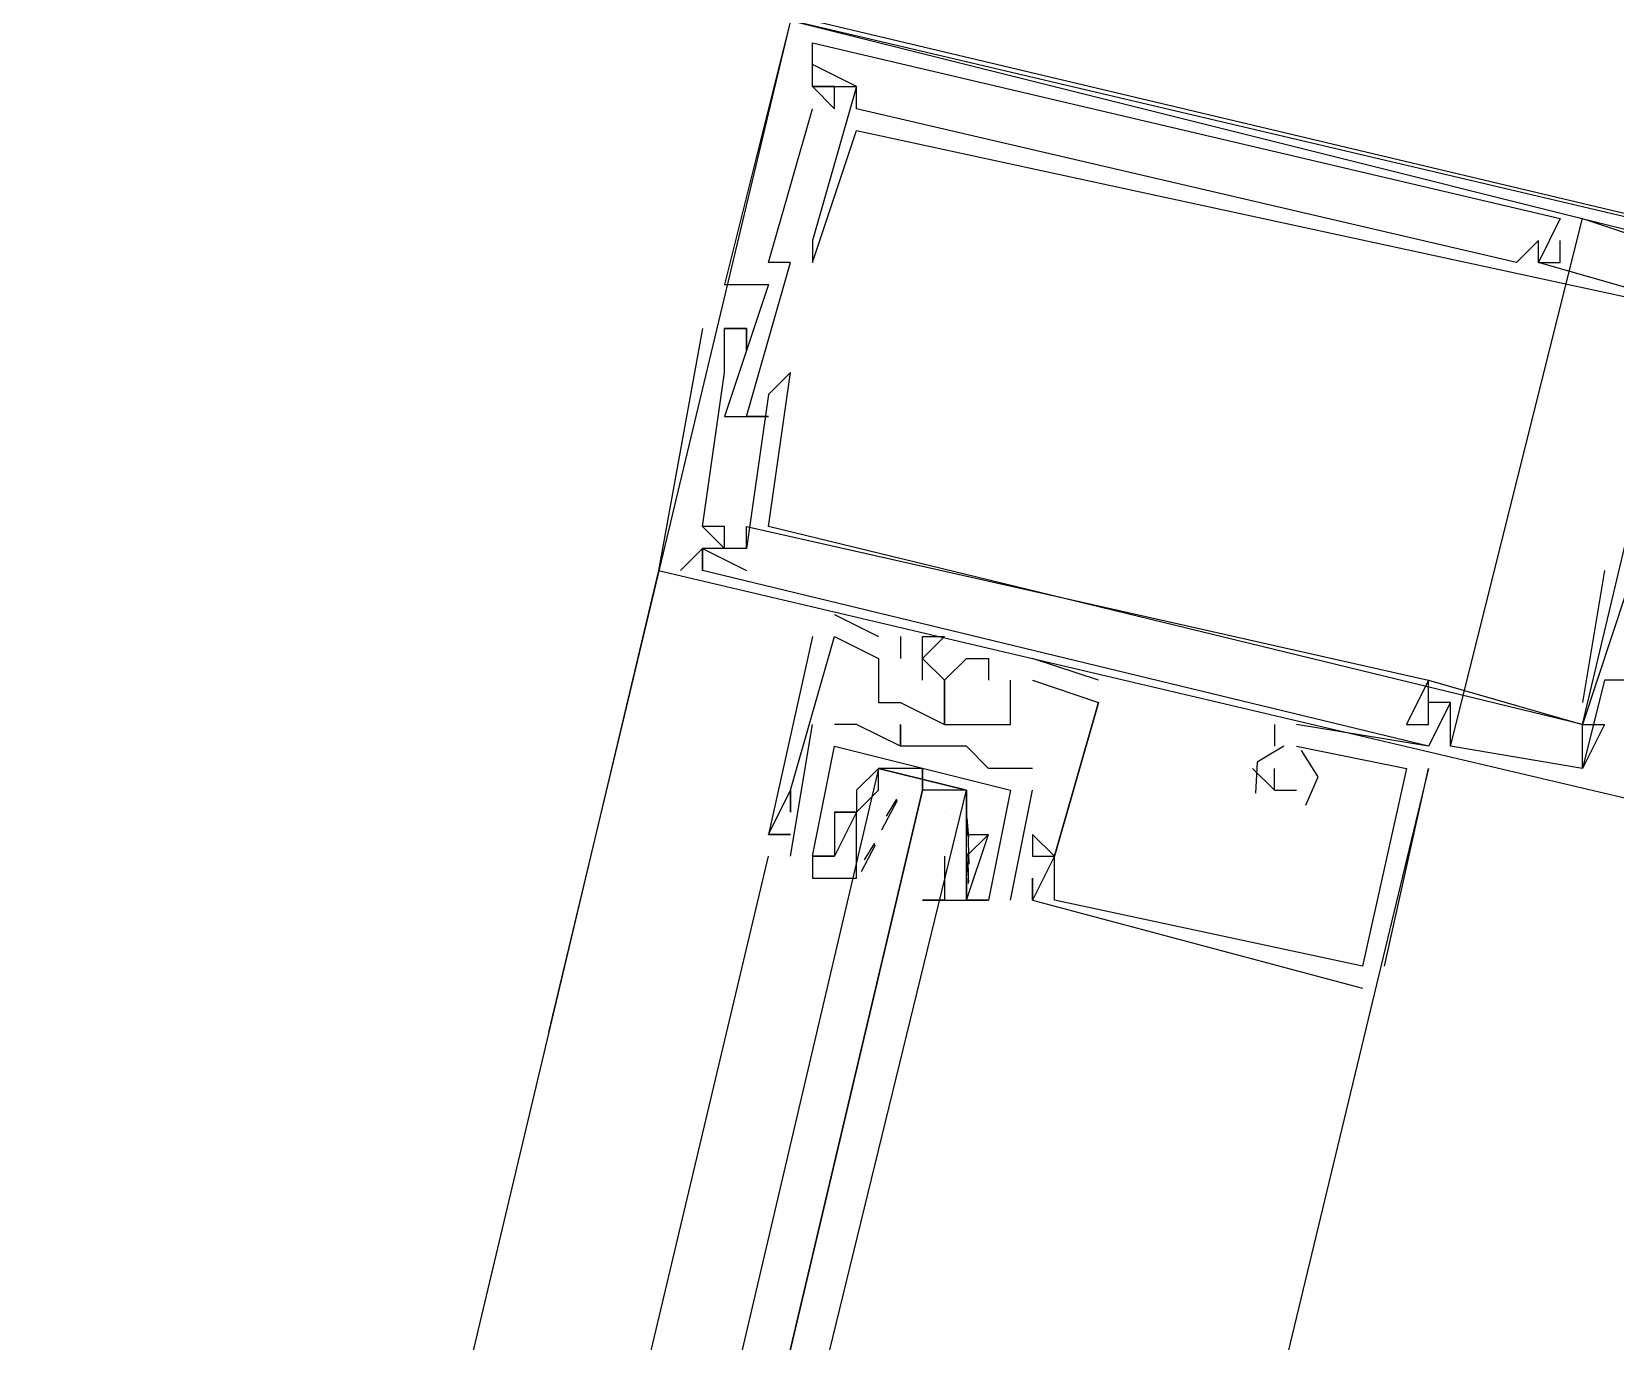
# Model space of a CAD drawing. Header units: feet. Extents: x -84 to 198, y -22 to 181.
# Drawn here: x 116.407 to 117.367, y 142.897 to 143.691 of the extents above; entities that cross this region are included whole.
import ezdxf

# ---------------------------------------------------------------- set-up
doc = ezdxf.new("R2010")
doc.units = ezdxf.units.FT
doc.layers.add('A-LINEA', color=7, linetype='CONTINUOUS')

msp = doc.modelspace()

# ---------------------------------------------------------------- linework, layer by layer
at = {"layer": 'A-LINEA'}
for p, q in [((116.8667, 143.6978), (116.72, 143.0844)), ((116.88, 143.6844), (116.88, 143.6844)), ((116.88, 143.6844), (116.88, 143.6844)), ((116.88, 143.6844), (116.88, 143.6844)), ((116.88, 143.6711), (116.88, 143.6711)), ((116.88, 143.6711), (116.88, 143.6711)), ((116.88, 143.6711), (116.88, 143.6711)), ((116.88, 143.6578), (116.88, 143.6578)), ((116.88, 143.6578), (116.88, 143.6578)), ((116.88, 143.6578), (116.88, 143.6578)), ((116.88, 143.6578), (116.88, 143.6578)), ((116.88, 143.6578), (116.88, 143.6578)), ((116.88, 143.6578), (116.88, 143.6578)), ((116.88, 143.6578), (116.88, 143.6578)), ((116.88, 143.6578), (116.88, 143.6578)), ((116.88, 143.6578), (116.88, 143.6578)), ((116.8933, 143.6578), (116.8933, 143.6578)), ((116.8933, 143.6578), (116.8933, 143.6578)), ((116.8933, 143.6578), (116.8933, 143.6578)), ((116.9067, 143.6578), (116.9067, 143.6578)), ((116.9067, 143.6578), (116.9067, 143.6578)), ((116.9067, 143.6578), (116.9067, 143.6578)), ((116.9067, 143.6578), (116.9067, 143.6578)), ((116.9067, 143.6578), (116.9067, 143.6578)), ((116.9067, 143.6578), (116.9067, 143.6578)), ((116.88, 143.6444), (116.88, 143.6444)), ((116.88, 143.6444), (116.88, 143.6444)), ((116.88, 143.6444), (116.88, 143.6444)), ((116.8933, 143.6444), (116.8933, 143.6444)), ((116.8933, 143.6444), (116.8933, 143.6444)), ((116.8933, 143.6444), (116.8933, 143.6444)), ((116.9067, 143.6444), (116.9067, 143.6444)), ((116.9067, 143.6444), (116.9067, 143.6444)), ((116.9067, 143.6444), (116.9067, 143.6444)), ((116.9067, 143.6311), (116.9067, 143.6311)), ((116.9067, 143.6311), (116.9067, 143.6311)), ((116.9067, 143.6311), (116.9067, 143.6311)), ((117.2667, 143.2578), (117.3467, 143.5778)), ((117.2667, 143.2578), (117.3467, 143.5778)), ((117.2667, 143.2578), (117.3467, 143.5778)), ((117.3333, 143.5778), (117.3333, 143.5778)), ((117.3333, 143.5778), (117.3333, 143.5778)), ((117.3333, 143.5778), (117.3333, 143.5778)), ((117.3467, 143.5778), (117.3467, 143.5778)), ((117.3467, 143.5778), (117.3467, 143.5778)), ((117.3467, 143.5778), (117.3467, 143.5778)), ((116.88, 143.5644), (116.88, 143.5644)), ((116.88, 143.5644), (116.88, 143.5644)), ((116.88, 143.5644), (116.88, 143.5644)), ((117.32, 143.5644), (117.32, 143.5644)), ((117.32, 143.5644), (117.32, 143.5644)), ((117.32, 143.5644), (117.32, 143.5644)), ((117.32, 143.5644), (117.32, 143.5644)), ((117.32, 143.5644), (117.32, 143.5644)), ((117.32, 143.5644), (117.32, 143.5644)), ((117.3333, 143.5644), (117.3333, 143.5644)), ((117.3333, 143.5644), (117.3333, 143.5644)), ((117.3333, 143.5644), (117.3333, 143.5644)), ((117.3467, 143.5644), (117.3467, 143.5644)), ((117.3467, 143.5644), (117.3467, 143.5644)), ((117.3467, 143.5644), (117.3467, 143.5644)), ((116.8533, 143.5511), (116.8533, 143.5511)), ((116.8533, 143.5511), (116.8533, 143.5511)), ((116.8533, 143.5511), (116.8533, 143.5511)), ((116.8667, 143.5511), (116.8667, 143.5511)), ((116.8667, 143.5511), (116.8667, 143.5511)), ((116.8667, 143.5511), (116.8667, 143.5511)), ((116.88, 143.5511), (116.88, 143.5511)), ((116.88, 143.5511), (116.88, 143.5511)), ((116.88, 143.5511), (116.88, 143.5511)), ((117.3067, 143.5511), (117.3067, 143.5511)), ((117.3067, 143.5511), (117.3067, 143.5511)), ((117.3067, 143.5511), (117.3067, 143.5511)), ((117.32, 143.5511), (117.32, 143.5511)), ((117.32, 143.5511), (117.32, 143.5511)), ((117.32, 143.5511), (117.32, 143.5511)), ((117.32, 143.5511), (117.32, 143.5511)), ((117.32, 143.5511), (117.32, 143.5511)), ((117.32, 143.5511), (117.32, 143.5511)), ((117.32, 143.5511), (117.32, 143.5511)), ((117.32, 143.5511), (117.32, 143.5511)), ((117.32, 143.5511), (117.32, 143.5511)), ((117.3333, 143.5511), (117.3333, 143.5511)), ((117.3333, 143.5511), (117.3333, 143.5511)), ((117.3333, 143.5511), (117.3333, 143.5511)), ((116.8267, 143.5378), (116.8267, 143.5378)), ((116.8267, 143.5378), (116.8267, 143.5378)), ((116.8267, 143.5378), (116.8267, 143.5378)), ((116.8533, 143.5378), (116.8533, 143.5378)), ((116.8533, 143.5378), (116.8533, 143.5378)), ((116.8533, 143.5378), (116.8533, 143.5378)), ((116.8133, 143.5111), (116.8133, 143.5111)), ((116.8133, 143.5111), (116.8133, 143.5111)), ((116.8133, 143.5111), (116.8133, 143.5111)), ((116.8267, 143.5111), (116.8267, 143.5111)), ((116.8267, 143.5111), (116.8267, 143.5111)), ((116.8267, 143.5111), (116.8267, 143.5111)), ((116.8267, 143.5111), (116.8267, 143.5111)), ((116.8267, 143.5111), (116.8267, 143.5111)), ((116.8267, 143.5111), (116.8267, 143.5111)), ((116.84, 143.5111), (116.84, 143.5111)), ((116.84, 143.5111), (116.84, 143.5111)), ((116.84, 143.5111), (116.84, 143.5111)), ((116.84, 143.5111), (116.84, 143.5111)), ((116.84, 143.5111), (116.84, 143.5111)), ((116.84, 143.5111), (116.84, 143.5111)), ((116.84, 143.4978), (116.84, 143.4978)), ((116.84, 143.4978), (116.84, 143.4978)), ((116.84, 143.4978), (116.84, 143.4978)), ((116.8267, 143.4844), (116.8267, 143.4844)), ((116.8267, 143.4844), (116.8267, 143.4844)), ((116.8267, 143.4844), (116.8267, 143.4844)), ((116.8667, 143.4844), (116.8667, 143.4844)), ((116.8667, 143.4844), (116.8667, 143.4844)), ((116.8667, 143.4844), (116.8667, 143.4844)), ((116.8533, 143.4711), (116.8533, 143.4711)), ((116.8533, 143.4711), (116.8533, 143.4711)), ((116.8533, 143.4711), (116.8533, 143.4711)), ((116.8267, 143.4578), (116.8267, 143.4578)), ((116.8267, 143.4578), (116.8267, 143.4578)), ((116.8267, 143.4578), (116.8267, 143.4578)), ((116.84, 143.4578), (116.84, 143.4578)), ((116.84, 143.4578), (116.84, 143.4578)), ((116.84, 143.4578), (116.84, 143.4578)), ((116.8533, 143.4578), (116.8533, 143.4578)), ((116.8533, 143.4578), (116.8533, 143.4578)), ((116.8533, 143.4578), (116.8533, 143.4578)), ((116.8533, 143.4578), (116.8533, 143.4578)), ((116.8533, 143.4578), (116.8533, 143.4578)), ((116.8533, 143.4578), (116.8533, 143.4578)), ((116.8133, 143.3911), (116.8133, 143.3911)), ((116.8133, 143.3911), (116.8133, 143.3911)), ((116.8133, 143.3911), (116.8133, 143.3911)), ((116.8133, 143.3911), (116.8133, 143.3911)), ((116.8133, 143.3911), (116.8133, 143.3911)), ((116.8133, 143.3911), (116.8133, 143.3911)), ((116.8267, 143.3911), (116.8267, 143.3911)), ((116.8267, 143.3911), (116.8267, 143.3911)), ((116.8267, 143.3911), (116.8267, 143.3911)), ((116.84, 143.3911), (116.84, 143.3911)), ((116.84, 143.3911), (116.84, 143.3911)), ((116.84, 143.3911), (116.84, 143.3911)), ((116.8533, 143.3911), (116.8533, 143.3911)), ((116.8533, 143.3911), (116.8533, 143.3911)), ((116.8533, 143.3911), (116.8533, 143.3911)), ((116.8, 143.3644), (116.8133, 143.3778)), ((116.8, 143.3644), (116.8133, 143.3778)), ((116.8, 143.3644), (116.8133, 143.3778)), ((116.8133, 143.3778), (116.8133, 143.3778)), ((116.8133, 143.3778), (116.8133, 143.3778)), ((116.8133, 143.3778), (116.8133, 143.3778)), ((116.8133, 143.3778), (116.8133, 143.3778)), ((116.8133, 143.3778), (116.8133, 143.3778)), ((116.8133, 143.3778), (116.8133, 143.3778)), ((116.8133, 143.3778), (116.8133, 143.3778)), ((116.8133, 143.3778), (116.8133, 143.3778)), ((116.8133, 143.3778), (116.8133, 143.3778)), ((116.8267, 143.3778), (116.8267, 143.3778)), ((116.8267, 143.3778), (116.8267, 143.3778)), ((116.8267, 143.3778), (116.8267, 143.3778)), ((116.84, 143.3778), (116.84, 143.3778)), ((116.84, 143.3778), (116.84, 143.3778)), ((116.84, 143.3778), (116.84, 143.3778)), ((116.84, 143.3778), (116.84, 143.3778)), ((116.84, 143.3778), (116.84, 143.3778)), ((116.84, 143.3778), (116.84, 143.3778)), ((116.7867, 143.3644), (115.0533, 136.0711)), ((116.7867, 143.3644), (116.7867, 143.3644)), ((116.7867, 143.3644), (116.7867, 143.3644)), ((116.7867, 143.3644), (116.7867, 143.3644)), ((116.8, 143.3644), (116.8, 143.3644)), ((116.8, 143.3644), (116.8, 143.3644)), ((116.8, 143.3644), (116.8, 143.3644)), ((116.8133, 143.3644), (116.8133, 143.3644)), ((116.8133, 143.3644), (116.8133, 143.3644)), ((116.8133, 143.3644), (116.8133, 143.3644)), ((116.8133, 143.3644), (116.8133, 143.3644)), ((116.8133, 143.3644), (116.8133, 143.3644)), ((116.8133, 143.3644), (116.8133, 143.3644)), ((116.84, 143.3644), (116.84, 143.3644)), ((116.84, 143.3644), (116.84, 143.3644)), ((116.84, 143.3644), (116.84, 143.3644)), ((117.36, 143.3644), (117.3467, 143.2844)), ((117.36, 143.3644), (117.3467, 143.2844)), ((117.36, 143.3644), (117.3467, 143.2844)), ((117.36, 143.3644), (117.36, 143.3644)), ((117.36, 143.3644), (117.36, 143.3644)), ((117.36, 143.3644), (117.36, 143.3644)), ((116.8933, 143.3378), (116.8933, 143.3378)), ((116.8933, 143.3378), (116.8933, 143.3378)), ((116.8933, 143.3378), (116.8933, 143.3378)), ((116.88, 143.3244), (116.88, 143.3244)), ((116.88, 143.3244), (116.88, 143.3244)), ((116.88, 143.3244), (116.88, 143.3244)), ((116.8933, 143.3244), (116.8933, 143.3244)), ((116.8933, 143.3244), (116.8933, 143.3244)), ((116.8933, 143.3244), (116.8933, 143.3244)), ((116.8933, 143.3244), (116.8933, 143.3244)), ((116.8933, 143.3244), (116.8933, 143.3244)), ((116.8933, 143.3244), (116.8933, 143.3244)), ((116.92, 143.3244), (116.92, 143.3244)), ((116.92, 143.3244), (116.92, 143.3244)), ((116.92, 143.3244), (116.92, 143.3244)), ((116.9333, 143.3244), (116.9333, 143.3244)), ((116.9333, 143.3244), (116.9333, 143.3244)), ((116.9333, 143.3244), (116.9333, 143.3244)), ((116.9467, 143.3244), (116.9467, 143.3244)), ((116.9467, 143.3244), (116.9467, 143.3244)), ((116.9467, 143.3244), (116.9467, 143.3244)), ((116.96, 143.3244), (116.96, 143.3244)), ((116.96, 143.3244), (116.96, 143.3244)), ((116.96, 143.3244), (116.96, 143.3244)), ((116.92, 143.3111), (116.92, 143.3111)), ((116.92, 143.3111), (116.92, 143.3111)), ((116.92, 143.3111), (116.92, 143.3111)), ((116.9333, 143.3111), (116.9333, 143.3111)), ((116.9333, 143.3111), (116.9333, 143.3111)), ((116.9333, 143.3111), (116.9333, 143.3111)), ((116.9467, 143.3111), (116.9467, 143.3111)), ((116.9467, 143.3111), (116.9467, 143.3111)), ((116.9467, 143.3111), (116.9467, 143.3111)), ((116.9733, 143.3111), (116.9733, 143.3111)), ((116.9733, 143.3111), (116.9733, 143.3111)), ((116.9733, 143.3111), (116.9733, 143.3111)), ((116.9867, 143.3111), (116.9867, 143.3111)), ((116.9867, 143.3111), (116.9867, 143.3111)), ((116.9867, 143.3111), (116.9867, 143.3111)), ((117.0533, 143.2978), (117.0133, 143.3111)), ((117.0133, 143.3111), (117.0133, 143.3111)), ((117.0533, 143.2978), (117.0133, 143.3111)), ((117.0133, 143.3111), (117.0133, 143.3111)), ((117.0533, 143.2978), (117.0133, 143.3111)), ((117.0133, 143.3111), (117.0133, 143.3111)), ((116.9467, 143.2978), (116.9467, 143.2978)), ((116.9467, 143.2978), (116.9467, 143.2978)), ((116.9467, 143.2978), (116.9467, 143.2978)), ((116.96, 143.2978), (116.96, 143.2978)), ((116.96, 143.2978), (116.96, 143.2978)), ((116.96, 143.2978), (116.96, 143.2978)), ((116.9867, 143.2978), (116.9867, 143.2978)), ((116.9867, 143.2978), (116.9867, 143.2978)), ((116.9867, 143.2978), (116.9867, 143.2978)), ((117, 143.2844), (117, 143.2978)), ((117, 143.2978), (117, 143.2978)), ((117, 143.2978), (117, 143.2978)), ((117, 143.2844), (117, 143.2978)), ((117, 143.2978), (117, 143.2978)), ((117, 143.2978), (117, 143.2978)), ((117, 143.2844), (117, 143.2978)), ((117, 143.2978), (117, 143.2978)), ((117, 143.2978), (117, 143.2978)), ((117.0133, 143.2978), (117.0133, 143.2978)), ((117.0133, 143.2978), (117.0133, 143.2978)), ((117.0133, 143.2978), (117.0133, 143.2978)), ((117.0133, 143.2978), (117.0133, 143.2978)), ((117.0133, 143.2978), (117.0133, 143.2978)), ((117.0133, 143.2978), (117.0133, 143.2978)), ((117.0533, 143.2978), (117.0533, 143.2978)), ((117.0533, 143.2978), (117.0533, 143.2978)), ((117.0533, 143.2978), (117.0533, 143.2978)), ((117.2533, 143.2978), (117.3467, 143.2711)), ((117.2533, 143.2978), (117.2533, 143.2978)), ((117.2533, 143.2978), (117.2533, 143.2978)), ((117.2533, 143.2978), (117.3467, 143.2711)), ((117.2533, 143.2978), (117.2533, 143.2978)), ((117.2533, 143.2978), (117.2533, 143.2978)), ((117.2533, 143.2978), (117.3467, 143.2711)), ((117.2533, 143.2978), (117.2533, 143.2978)), ((117.2533, 143.2978), (117.2533, 143.2978)), ((117.36, 143.2978), (117.36, 143.2978)), ((117.36, 143.2978), (117.36, 143.2978)), ((117.36, 143.2978), (117.36, 143.2978)), ((116.92, 143.2844), (116.92, 143.2844)), ((116.92, 143.2844), (116.92, 143.2844)), ((116.92, 143.2844), (116.92, 143.2844)), ((116.9333, 143.2844), (116.9333, 143.2844)), ((116.9333, 143.2844), (116.9333, 143.2844)), ((116.9333, 143.2844), (116.9333, 143.2844)), ((116.96, 143.2844), (116.96, 143.2844)), ((116.96, 143.2844), (116.96, 143.2844)), ((116.96, 143.2844), (116.96, 143.2844)), ((117, 143.2844), (117, 143.2844)), ((117, 143.2844), (117, 143.2844)), ((117, 143.2844), (117, 143.2844)), ((117.0533, 143.2844), (117.0533, 143.2844)), ((117.0533, 143.2844), (117.0533, 143.2844)), ((117.0533, 143.2844), (117.0533, 143.2844)), ((117.0533, 143.2844), (117.0533, 143.2844)), ((117.0533, 143.2844), (117.0533, 143.2844)), ((117.0533, 143.2844), (117.0533, 143.2844)), ((117.2533, 143.2844), (117.2533, 143.2844)), ((117.2533, 143.2844), (117.2533, 143.2844)), ((117.2533, 143.2844), (117.2533, 143.2844)), ((117.2533, 143.2844), (117.2533, 143.2844)), ((117.2533, 143.2844), (117.2533, 143.2844)), ((117.2533, 143.2844), (117.2533, 143.2844)), ((117.2533, 143.2844), (117.2533, 143.2844)), ((117.2533, 143.2844), (117.2533, 143.2844)), ((117.2533, 143.2844), (117.2533, 143.2844)), ((117.2667, 143.2844), (117.2667, 143.2844)), ((117.2667, 143.2844), (117.2667, 143.2844)), ((117.2667, 143.2844), (117.2667, 143.2844)), ((117.2667, 143.2844), (117.2667, 143.2844)), ((117.2667, 143.2844), (117.2667, 143.2844)), ((117.2667, 143.2844), (117.2667, 143.2844)), ((117.3467, 143.2844), (117.3467, 143.2844)), ((117.3467, 143.2844), (117.3467, 143.2844)), ((117.3467, 143.2844), (117.3467, 143.2844)), ((116.8667, 143.1911), (116.88, 143.2711)), ((116.8667, 143.1911), (116.88, 143.2711)), ((116.88, 143.2711), (116.88, 143.2711)), ((116.88, 143.2711), (116.88, 143.2711)), ((116.8933, 143.2711), (116.8933, 143.2711)), ((116.8933, 143.2711), (116.8933, 143.2711)), ((116.9067, 143.2711), (116.9067, 143.2711)), ((116.9067, 143.2711), (116.9067, 143.2711)), ((116.9333, 143.2711), (116.9333, 143.2711)), ((116.9333, 143.2711), (116.9333, 143.2711)), ((116.96, 143.2711), (116.96, 143.2711)), ((116.96, 143.2711), (116.96, 143.2711)), ((116.96, 143.2711), (116.96, 143.2711)), ((116.96, 143.2711), (116.96, 143.2711)), ((116.96, 143.2711), (116.96, 143.2711)), ((116.96, 143.2711), (116.96, 143.2711)), ((116.9867, 143.2711), (116.9867, 143.2711)), ((116.9867, 143.2711), (116.9867, 143.2711)), ((116.9867, 143.2711), (116.9867, 143.2711)), ((117, 143.2711), (117, 143.2711)), ((117, 143.2711), (117, 143.2711)), ((117, 143.2711), (117, 143.2711)), ((117.16, 143.2711), (117.16, 143.2578)), ((117.16, 143.2711), (117.16, 143.2711)), ((117.16, 143.2711), (117.16, 143.2578)), ((117.16, 143.2711), (117.16, 143.2711)), ((117.16, 143.2711), (117.16, 143.2578)), ((117.16, 143.2711), (117.16, 143.2711)), ((117.2533, 143.2578), (117.1733, 143.2711)), ((117.1733, 143.2711), (117.1733, 143.2711)), ((117.2533, 143.2578), (117.1733, 143.2711)), ((117.1733, 143.2711), (117.1733, 143.2711)), ((117.2533, 143.2578), (117.1733, 143.2711)), ((117.1733, 143.2711), (117.1733, 143.2711)), ((117.24, 143.2711), (117.24, 143.2711)), ((117.24, 143.2711), (117.24, 143.2711)), ((117.24, 143.2711), (117.24, 143.2711)), ((117.2533, 143.2711), (117.2533, 143.2711)), ((117.2533, 143.2711), (117.2533, 143.2711)), ((117.2533, 143.2711), (117.2533, 143.2711)), ((117.3467, 143.2711), (117.3467, 143.2711)), ((117.3467, 143.2711), (117.3467, 143.2711)), ((117.3467, 143.2711), (117.3467, 143.2711)), ((117.3467, 143.2711), (117.3467, 143.2711)), ((117.3467, 143.2711), (117.3467, 143.2711)), ((117.3467, 143.2711), (117.3467, 143.2711)), ((117.3467, 143.2711), (117.3467, 143.2711)), ((117.3467, 143.2711), (117.3467, 143.2711)), ((117.3467, 143.2711), (117.3467, 143.2711)), ((117.36, 143.2711), (117.36, 143.2711)), ((117.36, 143.2711), (117.36, 143.2711)), ((117.36, 143.2711), (117.36, 143.2711)), ((116.9333, 143.2578), (116.9333, 143.2578)), ((116.9333, 143.2578), (116.9333, 143.2578)), ((116.9333, 143.2578), (116.9333, 143.2578)), ((116.9333, 143.2578), (116.9333, 143.2578)), ((116.96, 143.2578), (116.96, 143.2578)), ((116.96, 143.2578), (116.96, 143.2578)), ((116.9733, 143.2578), (116.9733, 143.2578)), ((116.9733, 143.2578), (116.9733, 143.2578)), ((117.16, 143.2578), (117.16, 143.2578)), ((117.16, 143.2578), (117.16, 143.2578)), ((117.16, 143.2578), (117.16, 143.2578)), ((117.1733, 143.2578), (117.1733, 143.2578)), ((117.1733, 143.2578), (117.1733, 143.2578)), ((117.1733, 143.2578), (117.1733, 143.2578)), ((117.2533, 143.2578), (117.2533, 143.2578)), ((117.2533, 143.2578), (117.2533, 143.2578)), ((117.2533, 143.2578), (117.2533, 143.2578)), ((117.2533, 143.2578), (117.2533, 143.2578)), ((117.2533, 143.2578), (117.2533, 143.2578)), ((117.2533, 143.2578), (117.2533, 143.2578)), ((117.2667, 143.2578), (117.2667, 143.2578)), ((117.2667, 143.2578), (117.2667, 143.2578)), ((117.2667, 143.2578), (117.2667, 143.2578)), ((116.9467, 143.2444), (116.9467, 143.2311)), ((116.9867, 143.2444), (116.9867, 143.2444)), ((116.9867, 143.2444), (116.9867, 143.2444)), ((117.0133, 143.2444), (117.0133, 143.2444)), ((117.0133, 143.2444), (117.0133, 143.2444)), ((117.1467, 143.2444), (117.1467, 143.2444)), ((117.1467, 143.2444), (117.1467, 143.2444)), ((117.1467, 143.2444), (117.1467, 143.2444)), ((117.16, 143.2444), (117.16, 143.2444)), ((117.16, 143.2444), (117.16, 143.2444)), ((117.16, 143.2444), (117.16, 143.2444)), ((117.2267, 143.1244), (117.2533, 143.2444)), ((117.2267, 143.1244), (117.2533, 143.2444)), ((117.2267, 143.1244), (117.2533, 143.2444)), ((117.24, 143.2444), (117.24, 143.2444)), ((117.24, 143.2444), (117.24, 143.2444)), ((117.24, 143.2444), (117.24, 143.2444)), ((117.24, 143.2444), (117.24, 143.2444)), ((117.24, 143.2444), (117.24, 143.2444)), ((117.24, 143.2444), (117.24, 143.2444)), ((117.2533, 143.2444), (117.2533, 143.2444)), ((117.2533, 143.2444), (117.2533, 143.2444)), ((117.2533, 143.2444), (117.2533, 143.2444)), ((117.3467, 143.2444), (117.3467, 143.2444)), ((117.3467, 143.2444), (117.3467, 143.2444)), ((117.3467, 143.2444), (117.3467, 143.2444)), ((117.3467, 143.2444), (117.3467, 143.2444)), ((117.3467, 143.2444), (117.3467, 143.2444)), ((117.3467, 143.2444), (117.3467, 143.2444)), ((117.3467, 143.2444), (117.3467, 143.2444)), ((117.3467, 143.2444), (117.3467, 143.2444)), ((117.3467, 143.2444), (117.3467, 143.2444)), ((116.8667, 143.2311), (116.8667, 143.2311)), ((116.8667, 143.2311), (116.8667, 143.2311)), ((116.8667, 143.2311), (116.8667, 143.2311)), ((116.8667, 143.2311), (116.8667, 143.2311)), ((116.8667, 143.2311), (116.8667, 143.2311)), ((116.8667, 143.2311), (116.8667, 143.2311)), ((116.9067, 143.2311), (116.9067, 143.2311)), ((116.9067, 143.2311), (116.9067, 143.2311)), ((116.9067, 143.2311), (116.9067, 143.2311)), ((116.9067, 143.2311), (116.9067, 143.2311)), ((116.92, 143.2311), (116.92, 143.2311)), ((116.922, 143.2072), (116.9316, 143.2252)), ((116.9248, 143.2155), (116.9311, 143.2257)), ((117, 143.1644), (117.0133, 143.2311)), ((117, 143.2311), (117, 143.2311)), ((117, 143.1644), (117.0133, 143.2311)), ((117, 143.2311), (117, 143.2311)), ((117.0133, 143.2311), (117.0133, 143.2311)), ((117.0133, 143.2311), (117.0133, 143.2311)), ((117.16, 143.2311), (117.1733, 143.2311)), ((117.16, 143.2311), (117.16, 143.2311)), ((117.16, 143.2311), (117.16, 143.2311)), ((117.16, 143.2311), (117.1733, 143.2311)), ((117.16, 143.2311), (117.16, 143.2311)), ((117.16, 143.2311), (117.16, 143.2311)), ((117.16, 143.2311), (117.1733, 143.2311)), ((117.16, 143.2311), (117.16, 143.2311)), ((117.16, 143.2311), (117.16, 143.2311)), ((117.1733, 143.2311), (117.1733, 143.2311)), ((117.1733, 143.2311), (117.1733, 143.2311)), ((117.1733, 143.2311), (117.1733, 143.2311)), ((116.8667, 143.2178), (116.8667, 143.2178)), ((116.8667, 143.2178), (116.8667, 143.2178)), ((116.8667, 143.2178), (116.8667, 143.2178)), ((116.8933, 143.2178), (116.8933, 143.2178)), ((116.8933, 143.2178), (116.8933, 143.2178)), ((116.8933, 143.2178), (116.8933, 143.2178)), ((116.8933, 143.2178), (116.8933, 143.2178)), ((116.9067, 143.2178), (116.9067, 143.2178)), ((116.9067, 143.2178), (116.9067, 143.2178)), ((116.9067, 143.2178), (116.9067, 143.2178)), ((116.9067, 143.2178), (116.9067, 143.2178)), ((116.96, 143.2178), (116.96, 143.2178)), ((116.9735, 143.2143), (116.9745, 143.2024)), ((116.8533, 143.2044), (116.8533, 143.2044)), ((116.8533, 143.2044), (116.8533, 143.2044)), ((116.8533, 143.2044), (116.8533, 143.2044)), ((116.8533, 143.2044), (116.8533, 143.2044)), ((116.8533, 143.2044), (116.8533, 143.2044)), ((116.8533, 143.2044), (116.8533, 143.2044)), ((116.8667, 143.2044), (116.8667, 143.2044)), ((116.8667, 143.2044), (116.8667, 143.2044)), ((116.8667, 143.2044), (116.8667, 143.2044)), ((116.9067, 143.2044), (116.9067, 143.2044)), ((116.9067, 143.1911), (116.9067, 143.2044)), ((116.9067, 143.2044), (116.9067, 143.2044)), ((116.92, 143.2044), (116.92, 143.2044)), ((116.9733, 143.2044), (116.9733, 143.2044)), ((116.9733, 143.2044), (116.9733, 143.2044)), ((116.9742, 143.2068), (116.9748, 143.1863)), ((116.9867, 143.2044), (116.9867, 143.2044)), ((116.9867, 143.2044), (116.9867, 143.2044)), ((116.9867, 143.2044), (116.9867, 143.2044)), ((116.9867, 143.2044), (116.9867, 143.2044)), ((117.0133, 143.2044), (117.0133, 143.2044)), ((117.0133, 143.2044), (117.0133, 143.2044)), ((117.0133, 143.2044), (117.0133, 143.2044)), ((116.9097, 143.1818), (116.9181, 143.1981)), ((116.9115, 143.1889), (116.9177, 143.199)), ((116.4667, 141.5644), (116.8533, 143.1911)), ((116.8667, 143.1911), (116.8667, 143.1911)), ((116.8667, 143.1911), (116.8667, 143.1911)), ((116.88, 143.1911), (116.8933, 143.1911)), ((116.88, 143.1911), (116.88, 143.1911)), ((116.88, 143.1911), (116.88, 143.1911)), ((116.88, 143.1911), (116.8933, 143.1911)), ((116.88, 143.1911), (116.88, 143.1911)), ((116.88, 143.1911), (116.88, 143.1911)), ((116.8933, 143.1911), (116.8933, 143.1911)), ((116.8933, 143.1911), (116.8933, 143.1911)), ((116.8933, 143.1911), (116.8933, 143.1911)), ((116.8933, 143.1911), (116.8933, 143.1911)), ((116.9067, 143.1911), (116.9067, 143.1911)), ((116.9067, 143.1911), (116.9067, 143.1911)), ((116.96, 143.1911), (116.96, 143.1778)), ((116.96, 143.1911), (116.96, 143.1911)), ((116.9733, 143.1911), (116.9733, 143.1911)), ((116.9733, 143.1911), (116.9733, 143.1911)), ((116.9735, 143.1876), (116.9745, 143.1757)), ((116.9741, 143.1929), (116.9744, 143.1746)), ((117.0133, 143.1911), (117.0133, 143.1911)), ((117.0133, 143.1911), (117.0133, 143.1911)), ((117.0133, 143.1911), (117.0133, 143.1911)), ((117.0267, 143.1911), (117.0267, 143.1911)), ((117.0267, 143.1911), (117.0267, 143.1911)), ((117.0267, 143.1911), (117.0267, 143.1911)), ((117.0267, 143.1911), (117.0267, 143.1911)), ((117.0267, 143.1911), (117.0267, 143.1911)), ((117.0267, 143.1911), (117.0267, 143.1911)), ((117.0267, 143.1911), (117.0267, 143.1911)), ((117.0267, 143.1911), (117.0267, 143.1911)), ((117.0267, 143.1911), (117.0267, 143.1911)), ((116.96, 143.1778), (116.96, 143.1778)), ((116.96, 143.1778), (116.96, 143.1778)), ((116.9733, 143.1778), (116.9733, 143.1778)), ((116.9733, 143.1778), (116.9733, 143.1778)), ((117.0133, 143.1778), (117.0133, 143.1778)), ((117.0133, 143.1778), (117.0133, 143.1778)), ((117.0133, 143.1778), (117.0133, 143.1778)), ((116.9733, 143.1644), (116.9733, 143.1644)), ((116.9733, 143.1644), (116.9733, 143.1644)), ((116.9733, 143.1644), (116.9733, 143.1644)), ((116.9733, 143.1644), (116.9733, 143.1644)), ((116.9867, 143.1644), (116.9867, 143.1644)), ((116.9867, 143.1644), (116.9867, 143.1644)), ((116.9867, 143.1644), (116.9867, 143.1644)), ((116.9867, 143.1644), (116.9867, 143.1644)), ((117, 143.1644), (117, 143.1644)), ((117, 143.1644), (117, 143.1644)), ((117.0133, 143.1644), (117.0133, 143.1644)), ((117.0133, 143.1644), (117.0133, 143.1644)), ((117.0133, 143.1644), (117.0133, 143.1644)), ((117.0133, 143.1644), (117.0133, 143.1644)), ((117.0133, 143.1644), (117.0133, 143.1644)), ((117.0133, 143.1644), (117.0133, 143.1644)), ((117.0267, 143.1644), (117.0267, 143.1644)), ((117.0267, 143.1644), (117.0267, 143.1644)), ((117.0267, 143.1644), (117.0267, 143.1644)), ((117.2133, 143.1244), (117.2133, 143.1244)), ((117.2133, 143.1244), (117.2133, 143.1244)), ((117.2133, 143.1244), (117.2133, 143.1244)), ((117.2133, 143.1244), (117.2133, 143.1244)), ((117.2133, 143.1244), (117.2133, 143.1244)), ((117.2133, 143.1244), (117.2133, 143.1244)), ((117.2267, 143.1244), (117.2267, 143.1244)), ((117.2267, 143.1244), (117.2267, 143.1244)), ((117.2267, 143.1244), (117.2267, 143.1244)), ((117.2133, 143.1111), (117.2133, 143.1111)), ((117.2133, 143.1111), (117.2133, 143.1111)), ((117.2133, 143.1111), (117.2133, 143.1111))]:
    msp.add_line(p, q, dxfattribs=at)
for points in [[(116.8667, 143.6978), (117.6667, 143.4978), (117.8667, 144.3111), (117.0533, 144.5111), (116.8667, 143.6978)], [(116.88, 143.6978), (117.6667, 143.5111), (117.8533, 144.3111), (117.0667, 144.4978), (116.88, 143.6978)], [(117.5467, 143.5244), (117.5467, 143.5378), (116.8667, 143.6978), (116.8267, 143.5378), (116.8533, 143.5378), (116.8267, 143.4578), (116.8533, 143.4578), (116.84, 143.4578)], [(117.5467, 143.5244), (117.5467, 143.5378), (116.8667, 143.6978), (116.8267, 143.5378), (116.8533, 143.5378), (116.8267, 143.4578), (116.8533, 143.4578), (116.84, 143.4578)], [(117.5467, 143.5244), (117.5467, 143.5378), (116.8667, 143.6978), (116.8267, 143.5378), (116.8533, 143.5378), (116.8267, 143.4578), (116.8533, 143.4578), (116.84, 143.4578)], [(116.88, 143.6578), (116.8933, 143.6444), (116.8933, 143.6578), (116.88, 143.6578), (116.88, 143.6844), (117.3333, 143.5778), (117.32, 143.5511), (117.3333, 143.5511), (117.3333, 143.5644)], [(116.88, 143.6578), (116.8933, 143.6444), (116.8933, 143.6578), (116.88, 143.6578), (116.88, 143.6844), (117.3333, 143.5778), (117.32, 143.5511), (117.3333, 143.5511), (117.3333, 143.5644)], [(116.88, 143.6578), (116.8933, 143.6444), (116.8933, 143.6578), (116.88, 143.6578), (116.88, 143.6844), (117.3333, 143.5778), (117.32, 143.5511), (117.3333, 143.5511), (117.3333, 143.5644)], [(117.32, 143.5511), (117.32, 143.5644), (117.3067, 143.5511), (116.9067, 143.6444), (116.9067, 143.6578), (116.88, 143.6711)], [(117.32, 143.5511), (117.32, 143.5644), (117.3067, 143.5511), (116.9067, 143.6444), (116.9067, 143.6578), (116.88, 143.6711)], [(117.32, 143.5511), (117.32, 143.5644), (117.3067, 143.5511), (116.9067, 143.6444), (116.9067, 143.6578), (116.88, 143.6711)], [(116.88, 143.6578), (116.9067, 143.6578), (116.88, 143.5644), (116.88, 143.5511), (116.9067, 143.6311), (117.4, 143.5244), (117.3867, 143.4311), (117.3867, 143.4311), (117.4, 143.4311)], [(116.88, 143.6578), (116.9067, 143.6578), (116.88, 143.5644), (116.88, 143.5511), (116.9067, 143.6311), (117.4, 143.5244), (117.3867, 143.4311), (117.3867, 143.4311), (117.4, 143.4311)], [(116.88, 143.6578), (116.9067, 143.6578), (116.88, 143.5644), (116.88, 143.5511), (116.9067, 143.6311), (117.4, 143.5244), (117.3867, 143.4311), (117.3867, 143.4311), (117.4, 143.4311)], [(116.84, 143.4578), (116.8667, 143.5511), (116.8533, 143.5511), (116.88, 143.6444)], [(116.84, 143.4578), (116.8667, 143.5511), (116.8533, 143.5511), (116.88, 143.6444)], [(116.84, 143.4578), (116.8667, 143.5511), (116.8533, 143.5511), (116.88, 143.6444)], [(117.3467, 143.5778), (117.4267, 143.5511), (117.3733, 143.3378)], [(117.3467, 143.5778), (117.4267, 143.5511), (117.3733, 143.3378)], [(117.3467, 143.5778), (117.4267, 143.5511), (117.3733, 143.3378)], [(117.3067, 143.5511), (117.32, 143.5644), (117.32, 143.5644), (117.32, 143.5644)], [(117.3067, 143.5511), (117.32, 143.5644), (117.32, 143.5644), (117.32, 143.5644)], [(117.3067, 143.5511), (117.32, 143.5644), (117.32, 143.5644), (117.32, 143.5644)], [(117.4133, 143.5511), (117.4133, 143.5244), (117.32, 143.5511), (117.32, 143.5644)], [(117.4133, 143.5511), (117.4133, 143.5244), (117.32, 143.5511), (117.32, 143.5644)], [(117.4133, 143.5511), (117.4133, 143.5244), (117.32, 143.5511), (117.32, 143.5644)], [(117.3733, 143.3644), (117.3733, 143.3644), (117.3733, 143.3511), (117.3467, 143.2711), (117.36, 143.2711), (117.3467, 143.2444), (117.3467, 143.2711), (117.4133, 143.5511)], [(117.3733, 143.3644), (117.3733, 143.3644), (117.3733, 143.3511), (117.3467, 143.2711), (117.36, 143.2711), (117.3467, 143.2444), (117.3467, 143.2711), (117.4133, 143.5511)], [(117.3733, 143.3644), (117.3733, 143.3644), (117.3733, 143.3511), (117.3467, 143.2711), (117.36, 143.2711), (117.3467, 143.2444), (117.3467, 143.2711), (117.4133, 143.5511)], [(116.8133, 143.5111), (116.7867, 143.3644), (117.4667, 143.2044)], [(116.8133, 143.5111), (116.7867, 143.3644), (117.4667, 143.2044)], [(116.8133, 143.5111), (116.7867, 143.3644), (117.4667, 143.2044)], [(116.8133, 143.3911), (116.8267, 143.3778), (116.8267, 143.3911), (116.8133, 143.3911), (116.8267, 143.4844), (116.8267, 143.5111), (116.84, 143.5111), (116.84, 143.4978), (116.84, 143.5111), (116.8267, 143.5111)], [(116.8133, 143.3911), (116.8267, 143.3778), (116.8267, 143.3911), (116.8133, 143.3911), (116.8267, 143.4844), (116.8267, 143.5111), (116.84, 143.5111), (116.84, 143.4978), (116.84, 143.5111), (116.8267, 143.5111)], [(116.8133, 143.3911), (116.8267, 143.3778), (116.8267, 143.3911), (116.8133, 143.3911), (116.8267, 143.4844), (116.8267, 143.5111), (116.84, 143.5111), (116.84, 143.4978), (116.84, 143.5111), (116.8267, 143.5111)], [(117.3467, 143.2711), (116.8533, 143.3911), (116.8667, 143.4844), (116.8533, 143.4711), (116.84, 143.3778), (116.8133, 143.3778), (116.8133, 143.3644), (116.8133, 143.3778), (116.84, 143.3644)], [(117.3467, 143.2711), (116.8533, 143.3911), (116.8667, 143.4844), (116.8533, 143.4711), (116.84, 143.3778), (116.8133, 143.3778), (116.8133, 143.3644), (116.8133, 143.3778), (116.84, 143.3644)], [(117.3467, 143.2711), (116.8533, 143.3911), (116.8667, 143.4844), (116.8533, 143.4711), (116.84, 143.3778), (116.8133, 143.3778), (116.8133, 143.3644), (116.8133, 143.3778), (116.84, 143.3644)], [(116.84, 143.3778), (116.84, 143.3911), (117.2533, 143.2978), (117.24, 143.2711), (117.2533, 143.2711), (117.2533, 143.2844), (117.2533, 143.2978)], [(116.84, 143.3778), (116.84, 143.3911), (117.2533, 143.2978), (117.24, 143.2711), (117.2533, 143.2711), (117.2533, 143.2844), (117.2533, 143.2978)], [(116.84, 143.3778), (116.84, 143.3911), (117.2533, 143.2978), (117.24, 143.2711), (117.2533, 143.2711), (117.2533, 143.2844), (117.2533, 143.2978)], [(117.2667, 143.2844), (117.2533, 143.2578), (116.8133, 143.3644)], [(117.2667, 143.2844), (117.2533, 143.2578), (116.8133, 143.3644)], [(117.2667, 143.2844), (117.2533, 143.2578), (116.8133, 143.3644)], [(116.8933, 143.3378), (116.92, 143.3244), (116.92, 143.3244)], [(116.8933, 143.3378), (116.92, 143.3244), (116.92, 143.3244)], [(116.8933, 143.3378), (116.92, 143.3244), (116.92, 143.3244)], [(116.88, 143.3244), (116.8533, 143.2044), (116.8667, 143.2044), (116.8533, 143.2044), (116.8667, 143.2311), (116.8667, 143.2178), (116.8667, 143.2311), (116.8933, 143.3244), (116.92, 143.3111), (116.92, 143.2844), (116.9333, 143.2844), (116.96, 143.2711), (116.96, 143.2844), (116.96, 143.2711), (116.9867, 143.2711), (117, 143.2711), (117, 143.2978)], [(116.88, 143.3244), (116.8533, 143.2044), (116.8667, 143.2044), (116.8533, 143.2044), (116.8667, 143.2311), (116.8667, 143.2178), (116.8667, 143.2311), (116.8933, 143.3244), (116.92, 143.3111), (116.92, 143.2844), (116.9333, 143.2844), (116.96, 143.2711), (116.96, 143.2844), (116.96, 143.2711), (116.9867, 143.2711), (117, 143.2711), (117, 143.2978)], [(116.88, 143.3244), (116.8533, 143.2044), (116.8667, 143.2044), (116.8533, 143.2044), (116.8667, 143.2311), (116.8667, 143.2178), (116.8667, 143.2311), (116.8933, 143.3244), (116.92, 143.3111), (116.92, 143.2844), (116.9333, 143.2844), (116.96, 143.2711), (116.96, 143.2844), (116.96, 143.2711), (116.9867, 143.2711), (117, 143.2711), (117, 143.2978)], [(116.9333, 143.3244), (116.9333, 143.3111), (116.9333, 143.3111)], [(116.9333, 143.3244), (116.9333, 143.3111), (116.9333, 143.3111)], [(116.9333, 143.3244), (116.9333, 143.3111), (116.9333, 143.3111)], [(116.9467, 143.2978), (116.9467, 143.3244), (116.96, 143.3244), (116.9467, 143.3111), (116.96, 143.2978), (116.96, 143.2978), (116.9733, 143.3111), (116.9867, 143.3111), (116.9867, 143.2978), (116.9867, 143.2978)], [(116.9467, 143.2978), (116.9467, 143.3244), (116.96, 143.3244), (116.9467, 143.3111), (116.96, 143.2978), (116.96, 143.2978), (116.9733, 143.3111), (116.9867, 143.3111), (116.9867, 143.2978), (116.9867, 143.2978)], [(116.9467, 143.2978), (116.9467, 143.3244), (116.96, 143.3244), (116.9467, 143.3111), (116.96, 143.2978), (116.96, 143.2978), (116.9733, 143.3111), (116.9867, 143.3111), (116.9867, 143.2978), (116.9867, 143.2978)], [(116.96, 143.2844), (116.96, 143.2978), (116.96, 143.2844), (116.96, 143.2978), (116.96, 143.2844), (116.96, 143.2978)], [(116.96, 143.2844), (116.96, 143.2978), (116.96, 143.2844), (116.96, 143.2978), (116.96, 143.2844), (116.96, 143.2978)], [(116.96, 143.2844), (116.96, 143.2978), (116.96, 143.2844), (116.96, 143.2978), (116.96, 143.2844), (116.96, 143.2978)], [(117.0133, 143.2978), (117.0533, 143.2844), (117.0267, 143.1911), (117.0133, 143.2044), (117.0133, 143.1911), (117.0267, 143.1911), (117.0133, 143.1644), (117.0133, 143.1778), (117.0133, 143.1644), (117.2133, 143.1111)], [(117.0133, 143.2978), (117.0533, 143.2844), (117.0267, 143.1911), (117.0133, 143.2044), (117.0133, 143.1911), (117.0267, 143.1911), (117.0133, 143.1644), (117.0133, 143.1778), (117.0133, 143.1644), (117.2133, 143.1111)], [(117.0133, 143.2978), (117.0533, 143.2844), (117.0267, 143.1911), (117.0133, 143.2044), (117.0133, 143.1911), (117.0267, 143.1911), (117.0133, 143.1644), (117.0133, 143.1778), (117.0133, 143.1644), (117.2133, 143.1111)], [(117.3733, 143.2978), (117.36, 143.2978), (117.3467, 143.2444), (117.2667, 143.2578), (117.2667, 143.2844), (117.2533, 143.2844)], [(117.3733, 143.2978), (117.36, 143.2978), (117.3467, 143.2444), (117.2667, 143.2578), (117.2667, 143.2844), (117.2533, 143.2844)], [(117.3733, 143.2978), (117.36, 143.2978), (117.3467, 143.2444), (117.2667, 143.2578), (117.2667, 143.2844), (117.2533, 143.2844)], [(117.1733, 143.2578), (117.24, 143.2444), (117.2133, 143.1244), (117.0267, 143.1644), (117.0267, 143.1911), (117.0267, 143.1911), (117.0533, 143.2844), (117.0533, 143.2844)], [(117.1733, 143.2578), (117.24, 143.2444), (117.2133, 143.1244), (117.0267, 143.1644), (117.0267, 143.1911), (117.0267, 143.1911), (117.0533, 143.2844), (117.0533, 143.2844)], [(117.1733, 143.2578), (117.24, 143.2444), (117.2133, 143.1244), (117.0267, 143.1644), (117.0267, 143.1911), (117.0267, 143.1911), (117.0533, 143.2844), (117.0533, 143.2844)], [(117.0133, 143.2444), (116.9867, 143.2444), (116.9733, 143.2578), (116.96, 143.2578), (116.9333, 143.2578), (116.9333, 143.2711), (116.9333, 143.2578), (116.9067, 143.2711), (116.8933, 143.2711)], [(117.0133, 143.2444), (116.9867, 143.2444), (116.9733, 143.2578), (116.96, 143.2578), (116.9333, 143.2578), (116.9333, 143.2711), (116.9333, 143.2578), (116.9067, 143.2711), (116.8933, 143.2711)], [(116.8933, 143.2178), (116.8933, 143.1911), (116.88, 143.1911), (116.8933, 143.2578)], [(116.8933, 143.2178), (116.8933, 143.1911), (116.88, 143.1911), (116.8933, 143.2578)], [(116.8933, 143.2578), (117, 143.2311), (116.9867, 143.1644), (116.9733, 143.1644), (116.9867, 143.2044)], [(116.8933, 143.2578), (117, 143.2311), (116.9867, 143.1644), (116.9733, 143.1644), (116.9867, 143.2044)], [(117.1657, 143.2578), (117.1495, 143.2481), (117.1485, 143.2293)], [(117.1657, 143.2578), (117.1495, 143.2481), (117.1485, 143.2293)], [(117.1657, 143.2578), (117.1495, 143.2481), (117.1485, 143.2293)], [(117.1791, 143.2221), (117.1866, 143.2393), (117.1765, 143.2552)], [(117.1791, 143.2221), (117.1866, 143.2393), (117.1765, 143.2552)], [(117.1791, 143.2221), (117.1866, 143.2393), (117.1765, 143.2552)], [(117.2533, 143.2444), (116.8267, 141.4711), (116.44, 139.8044)], [(116.56, 141.5378), (116.9733, 143.2311), (116.96, 143.2311), (116.9467, 143.2311), (116.5467, 141.5378), (116.9467, 143.2311), (116.9467, 143.2444), (116.9333, 143.2444), (116.92, 143.2444), (116.52, 141.5378)], [(116.96, 143.1778), (116.96, 143.1644), (116.9467, 143.1644), (116.9733, 143.1644), (116.9867, 143.1644), (116.9733, 143.1644), (116.9733, 143.1778), (116.9733, 143.1911), (116.9733, 143.2044), (116.9733, 143.2311), (116.92, 143.2444), (116.9067, 143.2311), (116.9067, 143.2178), (116.8933, 143.1911), (116.88, 143.1911), (116.88, 143.1778), (116.9067, 143.1778), (116.9067, 143.1911)], [(116.9067, 143.2178), (116.92, 143.2311), (116.92, 143.2444), (116.9733, 143.2311), (116.9733, 143.2178), (116.9733, 143.2044)], [(117.1467, 143.2444), (117.16, 143.2311), (117.16, 143.2444), (117.16, 143.2444)], [(117.1467, 143.2444), (117.16, 143.2311), (117.16, 143.2444), (117.16, 143.2444)], [(117.1467, 143.2444), (117.16, 143.2311), (117.16, 143.2444), (117.16, 143.2444)], [(116.9067, 143.2044), (116.9067, 143.2178), (116.8933, 143.2178), (116.9067, 143.2178)], [(116.9067, 143.2044), (116.9067, 143.2178), (116.8933, 143.2178), (116.9067, 143.2178)], [(116.9733, 143.2044), (116.9867, 143.2044), (116.9733, 143.1911)], [(116.9733, 143.2044), (116.9867, 143.2044), (116.9733, 143.1911)], [(116.9733, 143.1778), (116.9733, 143.1644), (116.9867, 143.1644)], [(116.9733, 143.1778), (116.9733, 143.1644), (116.9867, 143.1644)]]:
    msp.add_lwpolyline(points, dxfattribs=at)

doc.saveas('drawing.dxf')
